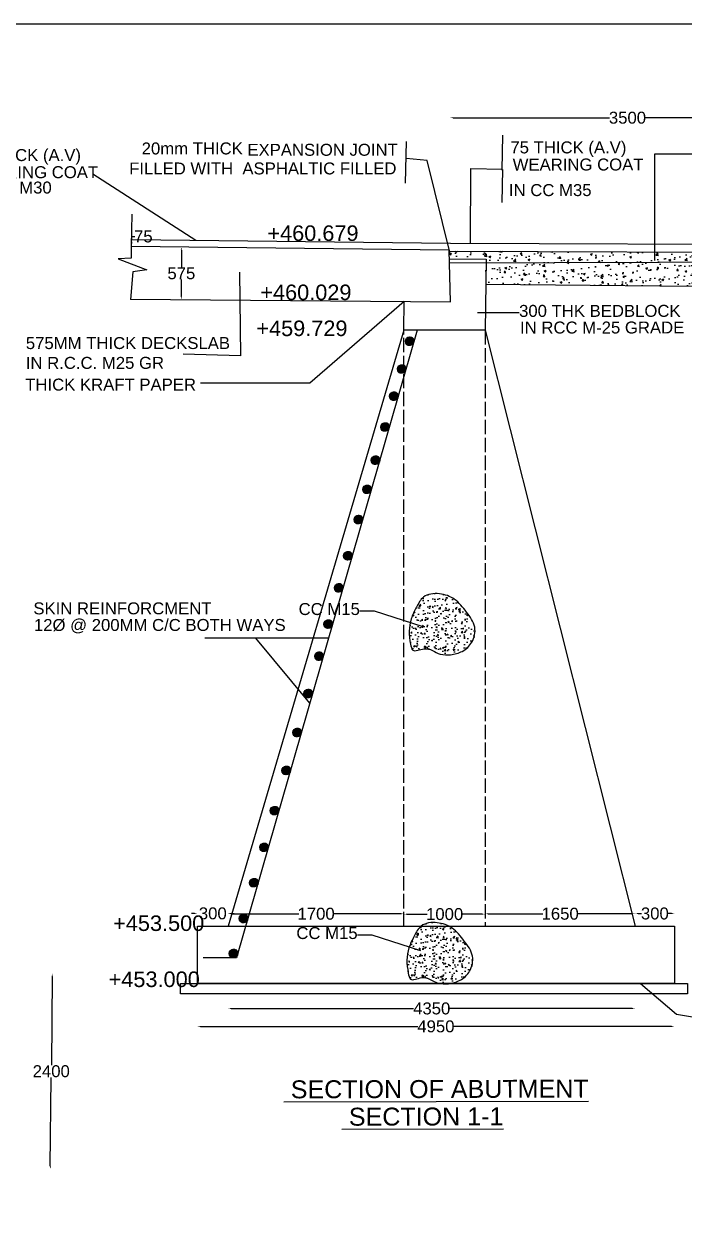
# Model space of a CAD drawing. Header units: inches. Extents: x 364371 to 391489, y -177812 to -157606.
# Drawn here: x 373471 to 378991, y -167625 to -157606 of the extents above; entities that cross this region are included whole.
import ezdxf

# ---------------------------------------------------------------- set-up
doc = ezdxf.new("R2010")
doc.units = ezdxf.units.IN
doc.header["$MEASUREMENT"] = 0
doc.linetypes.add('ACAD_ISO02W100', pattern=[15, 12, -3])
for name, color, linetype in [('BOX & TEXT', 7, 'Continuous'), ('DRAWING', 7, 'Continuous'), ('TEXT', 7, 'Continuous')]:
    doc.layers.add(name, color=color, linetype=linetype)
doc.styles.get("Standard").update_dxf_attribs({"font": 'arial.ttf'})
doc.dimstyles.new('ST100', dxfattribs={"dimtxt": 100, "dimasz": 25, "dimexe": 0, "dimexo": 300, "dimgap": 0.09, "dimtad": 0, "dimtih": 1, "dimtoh": 1, "dimdec": 0, "dimzin": 0, "dimdsep": 46, "dimtxsty": 'Standard', "dimcen": 0, "dimse1": 1, "dimse2": 1, "dimadec": 0, "dimazin": 0, "dimtfac": 1, "dimtdec": 0, "dimtofl": 0, "dimtmove": 0, "dimatfit": 3, "dimfxl": 2000, "dimtolj": 1, "dimtzin": 0, "dimarcsym": 0})

# ---------------------------------------------------------------- blocks, each defined once
blk = doc.blocks.new('*D83')
at = {"layer": 'Defpoints', "color": 0, "ltscale": 0.4}
for p in [(373646, -165545), (373643, -167181), (373691, -167182)]:
    blk.add_point(p, dxfattribs=at)
at = {"layer": 'DRAWING', "color": 0, "lineweight": -2, "ltscale": 0.4}
for p, q in [((373707, -165571), (373700, -166313)), ((373691, -167157), (373699, -166415))]:
    blk.add_line(p, q, dxfattribs=at)
at = {"layer": 'DRAWING', "color": 0, "ltscale": 0.4}
for points in [[(373703, -165571), (373711, -165571), (373707, -165546)], [(373687, -167157), (373696, -167157), (373691, -167182)]]:
    blk.add_solid(points, dxfattribs=at)
at = {"layer": 'DRAWING', "color": 0, "ltscale": 0.4, "insert": (373699, -166364), "char_height": 100, "attachment_point": 5}
blk.add_mtext('\\A1;2400', dxfattribs=at)
blk = doc.blocks.new('*D87')
at = {"layer": 'Defpoints', "color": 0, "ltscale": 0.4}
for p in [(374370, -159463), (374372, -159408), (374372, -159408)]:
    blk.add_point(p, dxfattribs=at)
at = {"layer": 'DRAWING', "color": 0, "lineweight": -2, "ltscale": 0.4}
for p, q in [((374372, -159408), (374372, -159383)), ((374372, -159383), (374397, -159383)), ((374372, -159438), (374372, -159433))]:
    blk.add_line(p, q, dxfattribs=at)
at = {"layer": 'DRAWING', "color": 0, "ltscale": 0.4}
for points in [[(374368, -159433), (374377, -159433), (374372, -159408)], [(374368, -159438), (374377, -159438), (374372, -159463)]]:
    blk.add_solid(points, dxfattribs=at)
at = {"layer": 'DRAWING', "color": 0, "ltscale": 0.4, "insert": (374469, -159383), "char_height": 100, "attachment_point": 5}
blk.add_mtext('\\A1;75', dxfattribs=at)
blk = doc.blocks.new('*D88')
at = {"layer": 'Defpoints', "color": 0, "ltscale": 0.4}
for p in [(374787, -159471), (374816, -159471), (374811, -159910)]:
    blk.add_point(p, dxfattribs=at)
at = {"layer": 'DRAWING', "color": 0, "lineweight": -2, "ltscale": 0.4}
for p, q in [((374787, -159496), (374787, -159640)), ((374787, -159885), (374787, -159742))]:
    blk.add_line(p, q, dxfattribs=at)
at = {"layer": 'DRAWING', "color": 0, "ltscale": 0.4}
for points in [[(374782, -159496), (374791, -159496), (374787, -159471)], [(374782, -159885), (374791, -159885), (374787, -159910)]]:
    blk.add_solid(points, dxfattribs=at)
at = {"layer": 'DRAWING', "color": 0, "ltscale": 0.4, "insert": (374787, -159691), "char_height": 100, "attachment_point": 5}
blk.add_mtext('\\A1;575', dxfattribs=at)
blk = doc.blocks.new('*D89')
at = {"layer": 'Defpoints', "color": 0, "ltscale": 0.4}
for p in [(380001, -158390), (380001, -159449), (377034, -159526)]:
    blk.add_point(p, dxfattribs=at)
at = {"layer": 'DRAWING', "color": 0, "lineweight": -2, "ltscale": 0.4}
for p, q in [((377059, -158390), (378368, -158390)), ((379976, -158390), (378667, -158390))]:
    blk.add_line(p, q, dxfattribs=at)
at = {"layer": 'DRAWING', "color": 0, "ltscale": 0.4}
for points in [[(377059, -158386), (377059, -158394), (377034, -158390)], [(379976, -158386), (379976, -158394), (380001, -158390)]]:
    blk.add_solid(points, dxfattribs=at)
at = {"layer": 'DRAWING', "color": 0, "ltscale": 0.4, "insert": (378518, -158390), "char_height": 100, "attachment_point": 5}
blk.add_mtext('\\A1;3500', dxfattribs=at)
blk = doc.blocks.new('*D91')
at = {"layer": 'Defpoints', "color": 0, "ltscale": 0.4}
for p in [(377329, -160166), (377329, -165151), (379308, -165151)]:
    blk.add_point(p, dxfattribs=at)
at = {"layer": 'DRAWING', "color": 0, "lineweight": -2, "ltscale": 0.4}
for p, q in [((379308, -160191), (379308, -162607)), ((379308, -165126), (379308, -162710))]:
    blk.add_line(p, q, dxfattribs=at)
at = {"layer": 'DRAWING', "color": 0, "ltscale": 0.4}
for points in [[(379304, -160191), (379312, -160191), (379308, -160166)], [(379304, -165126), (379312, -165126), (379308, -165151)]]:
    blk.add_solid(points, dxfattribs=at)
at = {"layer": 'DRAWING', "color": 0, "ltscale": 0.4, "insert": (379308, -162659), "char_height": 100, "attachment_point": 5}
blk.add_mtext('\\A1;6229', dxfattribs=at)
blk = doc.blocks.new('*D92')
at = {"layer": 'Defpoints', "color": 0, "ltscale": 0.4}
for p in [(378582, -165045), (378582, -165151), (378911, -165151)]:
    blk.add_point(p, dxfattribs=at)
at = {"layer": 'DRAWING', "color": 0, "lineweight": -2, "ltscale": 0.4}
for p, q in [((378607, -165045), (378636, -165045)), ((378886, -165045), (378857, -165045))]:
    blk.add_line(p, q, dxfattribs=at)
at = {"layer": 'DRAWING', "color": 0, "ltscale": 0.4}
for points in [[(378607, -165040), (378607, -165049), (378582, -165045)], [(378886, -165040), (378886, -165049), (378911, -165045)]]:
    blk.add_solid(points, dxfattribs=at)
at = {"layer": 'DRAWING', "color": 0, "ltscale": 0.4, "insert": (378747, -165045), "char_height": 100, "attachment_point": 5}
blk.add_mtext('\\A1;300', dxfattribs=at)
blk = doc.blocks.new('*D93')
at = {"layer": 'Defpoints', "color": 0, "ltscale": 0.4}
for p in [(377327, -165047), (377327, -165151), (378582, -165151)]:
    blk.add_point(p, dxfattribs=at)
at = {"layer": 'DRAWING', "color": 0, "lineweight": -2, "ltscale": 0.4}
for p, q in [((377352, -165047), (377810, -165047)), ((378557, -165047), (378099, -165047))]:
    blk.add_line(p, q, dxfattribs=at)
at = {"layer": 'DRAWING', "color": 0, "ltscale": 0.4}
for points in [[(377352, -165043), (377352, -165051), (377327, -165047)], [(378557, -165043), (378557, -165051), (378582, -165047)]]:
    blk.add_solid(points, dxfattribs=at)
at = {"layer": 'DRAWING', "color": 0, "ltscale": 0.4, "insert": (377955, -165047), "char_height": 100, "attachment_point": 5}
blk.add_mtext('\\A1;1650', dxfattribs=at)
blk = doc.blocks.new('*D94')
at = {"layer": 'Defpoints', "color": 0, "ltscale": 0.4}
for p in [(376648, -165050), (376648, -165151), (377329, -165151)]:
    blk.add_point(p, dxfattribs=at)
at = {"layer": 'DRAWING', "color": 0, "lineweight": -2, "ltscale": 0.4}
for p, q in [((376673, -165050), (376844, -165050)), ((377304, -165050), (377133, -165050))]:
    blk.add_line(p, q, dxfattribs=at)
at = {"layer": 'DRAWING', "color": 0, "ltscale": 0.4}
for points in [[(376673, -165046), (376673, -165054), (376648, -165050)], [(377304, -165046), (377304, -165054), (377329, -165050)]]:
    blk.add_solid(points, dxfattribs=at)
at = {"layer": 'DRAWING', "color": 0, "ltscale": 0.4, "insert": (376989, -165050), "char_height": 100, "attachment_point": 5}
blk.add_mtext('\\A1;1000', dxfattribs=at)
blk = doc.blocks.new('*D95')
at = {"layer": 'Defpoints', "color": 0, "ltscale": 0.4}
for p in [(375179, -165047), (375179, -165151), (376648, -165151)]:
    blk.add_point(p, dxfattribs=at)
at = {"layer": 'DRAWING', "color": 0, "lineweight": -2, "ltscale": 0.4}
for p, q in [((375204, -165047), (375769, -165047)), ((376623, -165047), (376058, -165047))]:
    blk.add_line(p, q, dxfattribs=at)
at = {"layer": 'DRAWING', "color": 0, "ltscale": 0.4}
for points in [[(375204, -165043), (375204, -165051), (375179, -165047)], [(376623, -165043), (376623, -165051), (376648, -165047)]]:
    blk.add_solid(points, dxfattribs=at)
at = {"layer": 'DRAWING', "color": 0, "ltscale": 0.4, "insert": (375914, -165047), "char_height": 100, "attachment_point": 5}
blk.add_mtext('\\A1;1700', dxfattribs=at)
blk = doc.blocks.new('*D96')
at = {"layer": 'Defpoints', "color": 0, "ltscale": 0.4}
for p in [(374921, -165044), (374921, -165151), (375179, -165151)]:
    blk.add_point(p, dxfattribs=at)
at = {"layer": 'DRAWING', "color": 0, "lineweight": -2, "ltscale": 0.4}
for p, q in [((374896, -165044), (374871, -165044)), ((375204, -165044), (375229, -165044))]:
    blk.add_line(p, q, dxfattribs=at)
at = {"layer": 'DRAWING', "color": 0, "ltscale": 0.4}
for points in [[(374896, -165040), (374896, -165049), (374921, -165044)], [(375204, -165040), (375204, -165049), (375179, -165044)]]:
    blk.add_solid(points, dxfattribs=at)
at = {"layer": 'DRAWING', "color": 0, "ltscale": 0.4, "insert": (375050, -165044), "char_height": 100, "attachment_point": 5}
blk.add_mtext('\\A1;300', dxfattribs=at)
blk = doc.blocks.new('*D97')
at = {"layer": 'Defpoints', "color": 0, "ltscale": 0.4}
for p in [(375179, -165151), (378582, -165151), (378582, -165839)]:
    blk.add_point(p, dxfattribs=at)
at = {"layer": 'DRAWING', "color": 0, "lineweight": -2, "ltscale": 0.4}
for p, q in [((375204, -165839), (376729, -165839)), ((378557, -165839), (377032, -165839))]:
    blk.add_line(p, q, dxfattribs=at)
at = {"layer": 'DRAWING', "color": 0, "ltscale": 0.4}
for points in [[(375204, -165834), (375204, -165843), (375179, -165839)], [(378557, -165834), (378557, -165843), (378582, -165839)]]:
    blk.add_solid(points, dxfattribs=at)
at = {"layer": 'DRAWING', "color": 0, "ltscale": 0.4, "insert": (376881, -165839), "char_height": 100, "attachment_point": 5}
blk.add_mtext('\\A1;4350', dxfattribs=at)
blk = doc.blocks.new('*D98')
at = {"layer": 'Defpoints', "color": 0, "ltscale": 0.4}
for p in [(374921, -165631), (378911, -165631), (378911, -165989)]:
    blk.add_point(p, dxfattribs=at)
at = {"layer": 'DRAWING', "color": 0, "lineweight": -2, "ltscale": 0.4}
for p, q in [((374946, -165989), (376765, -165989)), ((378886, -165989), (377067, -165989))]:
    blk.add_line(p, q, dxfattribs=at)
at = {"layer": 'DRAWING', "color": 0, "ltscale": 0.4}
for points in [[(374946, -165984), (374946, -165993), (374921, -165989)], [(378886, -165984), (378886, -165993), (378911, -165989)]]:
    blk.add_solid(points, dxfattribs=at)
at = {"layer": 'DRAWING', "color": 0, "ltscale": 0.4, "insert": (376916, -165989), "char_height": 100, "attachment_point": 5}
blk.add_mtext('\\A1;4950', dxfattribs=at)

msp = doc.modelspace()

# ---------------------------------------------------------------- hatches: boundary and pattern name
at = {"layer": 'DRAWING', "ltscale": 0.4}
h = msp.add_hatch(dxfattribs=at)
h.set_pattern_fill('AR-CONC', color=256, scale=22.852859, angle=-1.03132, style=0)
h.set_pattern_definition([(48.9686826, (-1918762.29, 1091811.63), (163.6297865, -17.288616), [17.139644, -188.536084]), (353.9686826, (-1918762.29, 1091811.63), (-28.609543, 172.44028), [13.711715, -150.828867]), (99.4200826, (-1918748.65, 1091810.2), (135.020363, 155.151558), [14.566456, -160.231016]), (45.1528826, (-1918761.46, 1091857.33), (243.174755, -42.209545), [25.709466, -282.804126]), (95.604283, (-1918741.2, 1091853.82), (217.569352, 218.733202), [21.849684, -240.346486]), (350.152883, (-1918761.46, 1091857.33), (217.56918, 218.733372), [20.567573, -226.2433]), (19.9686826, (-1918738.82, 1091845.5), (134.732149, -94.4502586), [17.139644, -188.536084]), (324.9686826, (-1918738.82, 1091845.5), (58.578237, 164.689849), [13.711715, -150.828867]), (70.4200826, (-1918727.6, 1091837.63), (193.310438, 70.239439), [14.566456, -160.231016]), (36.4686826, (-1918762.287, 1091811.635), (4.1477054, 76.0134214), [0, -149.0006385, 0, -153.114153, 0, -151.4001887]), (6.4686826, (-1918762.29, 1091811.635), (61.731491, 89.037675), [0, -87.29792, 0, -145.5727097, 0, -57.703468]), (326.4686826, (-1918813.24, 1091812.55), (121.8811505, -7.3493517), [0, -57.1321467, 0, -178.2522976, 0, -236.5270872]), (316.4686826, (-1918836.09, 1091812.96), (133.66488, 20.4743443), [0, -74.2717907, 0, -118.377808, 0, -167.968511])])
h.paths.add_polyline_path([(379659.4, -159598.1), (377335.6, -159604.8), (377333.6, -159780.7), (379660.9, -159802.8)])
h.paths.add_polyline_path([(380000.3, -159599.5), (379659.4, -159598.1), (379662.1, -159973.4), (379998.8, -159974.8)])
h.paths.add_polyline_path([(380000.7, -159517.6), (377028, -159505.1), (377029.5, -159570.1), (377335.9, -159573.2), (377335.6, -159604.8), (379659.4, -159598.1), (380000.3, -159599.5)])
h = msp.add_hatch(dxfattribs=at)
h.set_pattern_fill('ANSI31', color=256, style=0)
h.set_pattern_definition([(135, (745899.89537, -1016.68986), (0.08838834765, 0.08838834765), [])])
h.paths.add_polyline_path([(376731.9, -160259, 1), (376660.5, -160259, 1)])
h = msp.add_hatch(dxfattribs=at)
h.set_pattern_fill('ANSI31', color=256, style=0)
h.set_pattern_definition([(135, (745833.26413, -1248.23943), (0.08838834765, 0.08838834765), [])])
h.paths.add_polyline_path([(376665.2, -160490.6, 1), (376593.9, -160490.6, 1)])
h = msp.add_hatch(dxfattribs=at)
h.set_pattern_fill('ANSI31', color=256, style=0)
h.set_pattern_definition([(135, (745767.7942, -1475.75336), (0.08838834765, 0.08838834765), [])])
h.paths.add_polyline_path([(376599.8, -160718.1, 1), (376528.4, -160718.1, 1)])
h = msp.add_hatch(dxfattribs=at)
h.set_pattern_fill('ANSI31', color=256, style=0)
h.set_pattern_definition([(135, (745693.52267, -1733.85364), (0.08838834765, 0.08838834765), [])])
h.paths.add_polyline_path([(376525.5, -160976.2, 1), (376454.1, -160976.2, 1)])
h = msp.add_hatch(dxfattribs=at)
h.set_pattern_fill('ANSI31', color=256, style=0)
h.set_pattern_definition([(135, (745613.76963, -2011.00266), (0.08838834765, 0.08838834765), [])])
h.paths.add_polyline_path([(376445.7, -161253.3, 1), (376374.4, -161253.3, 1)])
h = msp.add_hatch(dxfattribs=at)
h.set_pattern_fill('ANSI31', color=256, style=0)
h.set_pattern_definition([(135, (745543.53776, -2255.06476), (0.08838834765, 0.08838834765), [])])
h.paths.add_polyline_path([(376375.5, -161497.4, 1), (376304.2, -161497.4, 1)])
h = msp.add_hatch(dxfattribs=at)
h.set_pattern_fill('ANSI31', color=256, style=0)
h.set_pattern_definition([(135, (745470.85639, -2507.63909), (0.08838834765, 0.08838834765), [])])
h.paths.add_polyline_path([(376302.8, -161750, 1), (376231.5, -161750, 1)])
h = msp.add_hatch(dxfattribs=at)
h.set_pattern_fill('ANSI31', color=256, style=0)
h.set_pattern_definition([(135, (745383.73005, -2810.41099), (0.08838834765, 0.08838834765), [])])
h.paths.add_polyline_path([(376215.7, -162052.7, 1), (376144.3, -162052.7, 1)])
h = msp.add_hatch(dxfattribs=at)
h.set_pattern_fill('ANSI31', color=256, style=0)
h.set_pattern_definition([(135, (745306.56118, -3078.57978), (0.08838834765, 0.08838834765), [])])
h.paths.add_polyline_path([(376138.5, -162320.9, 1), (376067.2, -162320.9, 1)])
h = msp.add_hatch(dxfattribs=at)
h.set_pattern_fill('AR-CONC', color=256, scale=15.420849, angle=0.1412, style=0)
h.set_pattern_definition([(50.141203, (-1964826.51, 1059351.31), (110.631124, -9.404295), [11.565637, -127.2220063]), (355.141203, (-1964826.51, 1059351.31), (-21.682432, 115.9413316), [9.2525095, -101.777605]), (100.592603, (-1964817.29, 1059350.53), (88.948774, 106.5369663), [9.8292786, -108.122068]), (46.325403, (-1964826.59, 1059382.15), (164.640037, -25.118766), [17.348455, -190.833009]), (96.776803, (-1964812.87, 1059380.06), (143.762285, 150.572001), [14.743918, -162.183076]), (351.325403, (-1964826.59, 1059382.15), (143.762168, 150.572114), [13.878764, -152.666408]), (21.141203, (-1964811.15, 1059374.48), (92.2008684, -61.860215), [11.565637, -127.2220063]), (326.141203, (-1964811.15, 1059374.48), (37.2455905, 111.916425), [9.2525095, -101.777605]), (71.592603, (-1964803.46, 1059369.33), (129.446497, 50.056109), [9.8292786, -108.122068]), (37.641203, (-1964826.51, 1059351.312), (1.74863426, 51.3395247), [0, -100.543937, 0, -103.31969, 0, -102.1631262]), (7.641203, (-1964826.51, 1059351.31), (40.4175413, 60.9214278), [0, -58.9076441, 0, -98.2308097, 0, -38.9376443]), (327.641203, (-1964860.9, 1059351.227), (82.3282749, -3.2752683), [0, -38.5521231, 0, -120.2826241, 0, -159.6057897]), (317.641203, (-1964876.32, 1059351.19), (89.893943, 15.6586256), [0, -50.11776, 0, -79.879999, 0, -113.343242])])
edge = h.paths.add_edge_path()
edge.add_spline(control_points=[(377039.4, -162882.1), (377009.6, -162882.8), (376930.8, -162884.6), (376842.7, -162799.2), (376719.3, -162870.6), (376698.9, -162767.8), (376687.2, -162687.4), (376704.5, -162577), (376751.8, -162485.8), (376807.7, -162375.6), (376947.8, -162360.5), (377082.2, -162408.5), (377171.7, -162521.4), (377258.6, -162640), (377230.5, -162778.1), (377142.9, -162859.9), (377072.4, -162874.9), (377038.7, -162882.1)], knot_values=[0, 0, 0, 0, 11.346759, 29.9353967, 42.1491997, 49.0017162, 63.2652715, 76.6606591, 90.5446923, 103.9898044, 121.6075457, 138.8080048, 158.082761, 176.8054394, 193.253562, 207.6708332, 220.9200686, 220.9200686, 220.9200686, 220.9200686], degree=3, periodic=0)
h = msp.add_hatch(dxfattribs=at)
h.set_pattern_fill('ANSI31', color=256, style=0)
h.set_pattern_definition([(135, (745219.27391, -3381.91095), (0.08838834765, 0.08838834765), [])])
h.paths.add_polyline_path([(376051.3, -162624.2, 1), (375979.9, -162624.2, 1)])
h = msp.add_hatch(dxfattribs=at)
h.set_pattern_fill('ANSI31', color=256, style=0)
h.set_pattern_definition([(135, (745142.06211, -3650.22892), (0.08838834765, 0.08838834765), [])])
h.paths.add_polyline_path([(375974, -162892.6, 1), (375902.7, -162892.6, 1)])
h = msp.add_hatch(dxfattribs=at)
h.set_pattern_fill('ANSI31', color=256, style=0)
h.set_pattern_definition([(135, (745052.08084, -3962.92197), (0.08838834765, 0.08838834765), [])])
h.paths.add_polyline_path([(375884.1, -163205.2, 1), (375812.7, -163205.2, 1)])
h = msp.add_hatch(dxfattribs=at)
h.set_pattern_fill('ANSI31', color=256, style=0)
h.set_pattern_definition([(135, (744958.42634, -4288.37983), (0.08838834765, 0.08838834765), [])])
h.paths.add_polyline_path([(375790.4, -163530.7, 1), (375719, -163530.7, 1)])
h = msp.add_hatch(dxfattribs=at)
h.set_pattern_fill('ANSI31', color=256, style=0)
h.set_pattern_definition([(135, (744867.15257, -4605.56443), (0.08838834765, 0.08838834765), [])])
h.paths.add_polyline_path([(375699.1, -163847.9, 1), (375627.8, -163847.9, 1)])
h = msp.add_hatch(dxfattribs=at)
h.set_pattern_fill('ANSI31', color=256, style=0)
h.set_pattern_definition([(135, (744770.24877, -4942.31387), (0.08838834765, 0.08838834765), [])])
h.paths.add_polyline_path([(375602.2, -164184.6, 1), (375530.9, -164184.6, 1)])
h = msp.add_hatch(dxfattribs=at)
h.set_pattern_fill('ANSI31', color=256, style=0)
h.set_pattern_definition([(135, (744682.05661, -5248.78961), (0.08838834765, 0.08838834765), [])])
h.paths.add_polyline_path([(375514, -164491.1, 1), (375442.7, -164491.1, 1)])
h = msp.add_hatch(dxfattribs=at)
h.set_pattern_fill('ANSI31', color=256, style=0)
h.set_pattern_definition([(135, (744596.87294, -5544.81056), (0.08838834765, 0.08838834765), [])])
h.paths.add_polyline_path([(375428.9, -164787.1, 1), (375357.5, -164787.1, 1)])
h = msp.add_hatch(dxfattribs=at)
h.set_pattern_fill('ANSI31', color=256, style=0)
h.set_pattern_definition([(135, (744510.7453, -5844.11191), (0.08838834765, 0.08838834765), [])])
h.paths.add_polyline_path([(375342.7, -165086.4, 1), (375271.4, -165086.4, 1)])
h = msp.add_hatch(dxfattribs=at)
h.set_pattern_fill('AR-CONC', color=256, scale=15.420849, angle=0.1412, style=0)
h.set_pattern_definition([(50.141203, (-1964845.38, 1056600.45), (110.631124, -9.404295), [11.565637, -127.2220063]), (355.141203, (-1964845.38, 1056600.45), (-21.682432, 115.9413316), [9.2525095, -101.777605]), (100.592603, (-1964836.16, 1056599.66), (88.948774, 106.5369663), [9.8292786, -108.122068]), (46.325403, (-1964845.46, 1056631.29), (164.640037, -25.118766), [17.348455, -190.833009]), (96.776803, (-1964831.74, 1056629.2), (143.762285, 150.572001), [14.743918, -162.183076]), (351.325403, (-1964845.46, 1056631.29), (143.762168, 150.572114), [13.878764, -152.666408]), (21.141203, (-1964830.015, 1056623.62), (92.2008684, -61.860215), [11.565637, -127.2220063]), (326.141203, (-1964830.02, 1056623.62), (37.2455905, 111.916425), [9.2525095, -101.777605]), (71.592603, (-1964822.33, 1056618.46), (129.446497, 50.056109), [9.8292786, -108.122068]), (37.641203, (-1964845.38, 1056600.448), (1.74863426, 51.3395247), [0, -100.543937, 0, -103.31969, 0, -102.1631262]), (7.641203, (-1964845.38, 1056600.45), (40.4175413, 60.9214278), [0, -58.9076441, 0, -98.2308097, 0, -38.9376443]), (327.641203, (-1964879.768, 1056600.363), (82.3282749, -3.2752683), [0, -38.5521231, 0, -120.2826241, 0, -159.6057897]), (317.641203, (-1964895.19, 1056600.325), (89.893943, 15.6586256), [0, -50.11776, 0, -79.879999, 0, -113.343242])])
edge = h.paths.add_edge_path()
edge.add_spline(control_points=[(377020.5, -165633), (376990.7, -165633.7), (376911.9, -165635.5), (376823.8, -165550), (376700.5, -165621.5), (376680.1, -165518.7), (376668.3, -165438.3), (376685.7, -165327.9), (376732.9, -165236.7), (376788.9, -165126.5), (376928.9, -165111.4), (377063.3, -165159.3), (377152.8, -165272.3), (377239.7, -165390.9), (377211.6, -165529), (377124, -165610.7), (377053.5, -165625.8), (377019.8, -165633)], knot_values=[0, 0, 0, 0, 11.346759, 29.9353967, 42.1491997, 49.0017162, 63.2652715, 76.6606591, 90.5446923, 103.9898044, 121.6075457, 138.8080048, 158.082761, 176.8054394, 193.253562, 207.6708332, 220.9200686, 220.9200686, 220.9200686, 220.9200686], degree=3, periodic=0)
h = msp.add_hatch(dxfattribs=at)
h.set_pattern_fill('ANSI31', color=256, style=0)
h.set_pattern_definition([(135, (744426.59921, -6136.52716), (0.08838834765, 0.08838834765), [])])
h.paths.add_polyline_path([(375258.6, -165378.8, 1), (375187.2, -165378.8, 1)])

# ---------------------------------------------------------------- linework, layer by layer
at = {"layer": 'DRAWING', "linetype": 'ACAD_ISO02W100', "ltscale": 10}
for p, q in [((376648.3, -165151.4), (376648.3, -160167.5)), ((377329.3, -160165.8), (377327.3, -165151.4))]:
    msp.add_line(p, q, dxfattribs=at)
at = {"layer": 'DRAWING', "ltscale": 0.4}
for points in [[(364370.9, -157605.5), (389777.9, -157605.5), (389777.9, -177811.9), (364370.9, -177811.9)], [(374921.4, -165151.4), (378911, -165151.4), (378911, -165630.6), (374921.4, -165630.6)], [(374781.2, -165630.6), (379020.5, -165630.6), (379020.5, -165717.1), (374781.2, -165717.1)]]:
    msp.add_lwpolyline(points, close=True, dxfattribs=at)
for points in [[(376662.1, -158936), (376671.2, -158587.5)], [(376758.3, -160167.3), (375248.1, -165415.3), (374970.2, -165415.3)], [(376648.3, -160167.5), (375179, -165151.4)], [(377329.3, -160165.8), (378582.1, -165151.4)]]:
    msp.add_lwpolyline(points, dxfattribs=at)
at = {"layer": 'DRAWING'}
for points in [[(374370.1, -159462.6), (374374.9, -159196.9)], [(374362.1, -159906.4), (377037.7, -159928.9), (377027.8, -159496.9), (374368.3, -159465.8), (374366.5, -159564.3), (374258.6, -159568.8), (374498.4, -159663), (374380.8, -159678.1), (374362.1, -159910.7)], [(374372.5, -159408.5), (377039.3, -159437.4), (380001, -159449.4)], [(377028, -159505.1), (380000.7, -159517.6)], [(377029.5, -159570.1), (377335.9, -159573.2), (377329.3, -160165.8), (376648.3, -160167.5), (376650.3, -159925.6)], [(379659.4, -159598.1), (377030.3, -159605.7)], [(377333.6, -159780.7), (379660.9, -159802.8)]]:
    msp.add_lwpolyline(points, dxfattribs=at)
at = {"layer": 'DRAWING', "ltscale": 0.4}
for centre in [(376696.2, -160259), (376629.6, -160490.6), (376564.1, -160718.1), (376489.8, -160976.2), (376410.1, -161253.3), (376339.8, -161497.4), (376267.2, -161750), (376180, -162052.7), (376102.9, -162320.9), (376015.6, -162624.2), (375938.4, -162892.6), (375848.4, -163205.2), (375754.7, -163530.7), (375663.4, -163847.9), (375566.5, -164184.6), (375478.4, -164491.1), (375393.2, -164787.1), (375307, -165086.4), (375222.9, -165378.8)]:
    msp.add_circle(centre, 35.7, dxfattribs=at)
for points in [[(377038.7, -162882.1), (377136.3, -162852.2), (377216.9, -162775.6), (377240.6, -162651), (377172.3, -162523.8), (377070, -162416), (376945.3, -162371.1), (376812.2, -162398.3), (376752.9, -162483.3), (376709.2, -162581.1), (376692.5, -162683), (376704.1, -162792.3), (376722.6, -162841.8), (376816.1, -162830.3), (376952.2, -162875.2), (377039.4, -162882.1)], [(377019.8, -165633), (377117.5, -165603.1), (377198, -165526.5), (377221.8, -165401.9), (377153.5, -165274.7), (377051.2, -165166.9), (376926.4, -165121.9), (376793.3, -165149.1), (376734, -165234.2), (376690.3, -165331.9), (376673.6, -165433.8), (376685.2, -165543.2), (376703.8, -165592.7), (376797.2, -165581.1), (376933.3, -165626.1), (377020.5, -165633)]]:
    msp.add_spline(points, degree=3, dxfattribs=at)

# ---------------------------------------------------------------- texts
at = {"layer": 'DRAWING', "color": 7}
for s, height, p in [('  20mm THICK', 100, (374377.7, -158696.7)), (' 75 THICK (A.V)', 100, (377500.2, -158687.9)), (' 75 THICK (A.V)', 100, (372938.8, -158752.2)), (' EXPANSION JOINT', 100, (375300.8, -158708.1)), (' WEARING COAT', 100, (372958, -158895.4)), (' FILLED WITH  ASPHALTIC FILLED', 100, (374312, -158864.2)), (' WEARING COAT', 100, (377519.3, -158831.2)), (' IN CC M30', 100, (372973.5, -159023.8)), (' IN CC M35', 100, (377488, -159045)), (' +460.679', 130, (375456.3, -159420.2)), (' +460.029', 130, (375397, -159915.1)), ('300 THK BEDBLOCK', 100, (377611.6, -160055.2)), (' +459.729', 130, (375363.8, -160216)), ('IN RCC M-25 GRADE', 100, (377619.6, -160194.4)), ('575MM THICK DECKSLAB', 100, (373486.6, -160324.3)), (' IN R.C.C. M25 GR', 100, (373447.5, -160489.9)), ('THICK KRAFT PAPER', 100, (373481.5, -160671.6)), ('SKIN REINFORCMENT', 100, (373549.5, -162543)), (' CC M15', 100, (375729, -162548.5)), ('12Ø @ 200MM C/C BOTH WAYS', 100, (373554.1, -162682)), (' +453.500', 130, (374166, -165190.8)), (' CC M15', 100, (375710.1, -165258.1)), ('+453.000', 130, (374178.8, -165659.7))]:
    msp.add_text(s, height=height, rotation=0.01749, dxfattribs=at).set_placement(p)
at = {"layer": 'TEXT'}
for s, p in [('%%U SECTION OF ABUTMENT', (375644.2, -166590.3)), ('%%U SECTION 1-1', (376129.9, -166819.2))]:
    msp.add_text(s, height=150, rotation=0.1412, dxfattribs=at).set_placement(p)

# ---------------------------------------------------------------- dimensions: what is measured, and where the dimension line sits
at = {"layer": 'DRAWING', "ltscale": 0.4}
for base, p1, p2, text, picture, middle in [((380001, -158390.3), (377034.4, -159526.4), (380001, -159449.4), '3500', '*D89', (378517.7, -158390.3)), ((374921.4, -165044.5), (375179, -165151.4), (374921.4, -165151.4), '300', '*D96', (375050.2, -165044.5)), ((375179, -165046.7), (376648.3, -165151.4), (375179, -165151.4), '1700', '*D95', (375913.6, -165046.7)), ((376648.3, -165050), (377329.3, -165151.4), (376648.3, -165151.4), '1000', '*D94', (376988.8, -165050)), ((377327.3, -165047.2), (378582.1, -165151.4), (377327.3, -165151.4), '1650', '*D93', (377954.7, -165047.2)), ((378582.1, -165044.6), (378911, -165151.4), (378582.1, -165151.4), '300', '*D92', (378746.5, -165044.6)), ((378582.1, -165838.5), (375179, -165151.4), (378582.1, -165151.4), '4350', '*D97', (376880.5, -165838.5)), ((378911, -165988.6), (374921.4, -165630.6), (378911, -165630.6), '4950', '*D98', (376916.2, -165988.6))]:
    dim = msp.add_linear_dim(base=base, p1=p1, p2=p2, text=text, dimstyle='ST100', dxfattribs=at)
    dim.commit()
    dim.dimension.update_dxf_attribs({"geometry": picture, "text_midpoint": middle})
for base, p1, p2, angle, text, picture, middle in [((374372.5, -159408.5), (374370.1, -159462.6), (374372.5, -159408.5), 90, '75', '*D87', (374469.1, -159383.5)), ((374786.7, -159471), (374811.2, -159910.2), (374816.4, -159471), 90, '575', '*D88', (374786.7, -159690.6)), ((379307.8, -165151.4), (377329.3, -160165.8), (377329.3, -165151.4), 90, '6229', '*D91', (379307.8, -162658.6)), ((373691.1, -167181.7), (373645.5, -165545.4), (373643.5, -167181.2), 89.44194, '2400', '*D83', (373699.1, -166363.8))]:
    dim = msp.add_linear_dim(base=base, p1=p1, p2=p2, angle=angle, text=text, dimstyle='ST100', dxfattribs=at)
    dim.commit()
    dim.dimension.update_dxf_attribs({"geometry": picture, "text_midpoint": middle})

# ---------------------------------------------------------------- leaders
at = {"layer": 'BOX & TEXT', "ltscale": 0.4}
msp.add_leader([(374908.4, -159416.6), (374047.4, -158862.6)], dimstyle='ST100', override={"dimgap": 0.09, "dimtad": 0}, dxfattribs=at)
at = {"layer": 'DRAWING', "ltscale": 0.4}
for points in [[(377469.9, -158828.9), (377475.2, -158535)], [(378747.1, -159584.3), (378747.1, -158690.6), (379289.4, -158690.6)], [(377034.4, -159526.4), (376843.5, -158748.3), (376667.5, -158730.1)], [(377204.1, -159442.4), (377209, -158813.2), (377473.3, -158820.5)], [(377472.3, -158821.9), (377467.3, -159099.4)], [(375273.4, -159682.3), (375280.6, -160380.1), (374803.4, -160367.6)], [(376650.3, -159925.6), (375862.9, -160609.4), (374947.8, -160609.4)], [(377262.6, -160019.3), (377611.2, -160019.3)], [(376809.1, -162646.8), (376401.7, -162516.3), (376277.9, -162516.6)], [(376017, -162743.2), (374982.8, -162743.2)], [(375860.8, -163286.2), (375409.7, -162743.2)], [(376790.3, -165356.4), (376382.8, -165225.8), (376259, -165226.2)], [(378626.4, -165630.6), (378929.2, -165887.2), (379552, -165988.6)]]:
    msp.add_leader(points, dimstyle='ST100', override={"dimgap": 0.09, "dimtad": 0}, dxfattribs=at)

doc.saveas('drawing.dxf')
